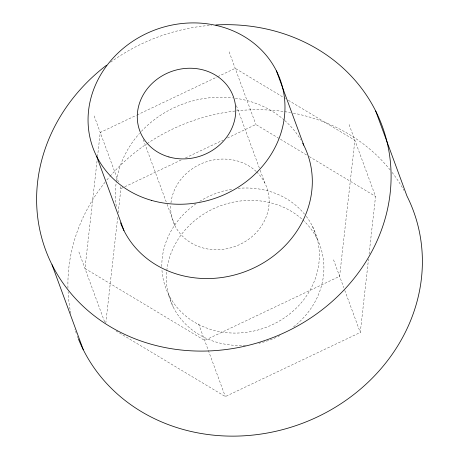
<?xml version="1.0" encoding="UTF-8"?>
<svg xmlns="http://www.w3.org/2000/svg" width="459" height="459" viewBox="0 0 459 459"><rect width="100%" height="100%" fill="white"/><g stroke="black" fill="none" stroke-linecap="round" stroke-linejoin="round"><path stroke-width="0.34" stroke-dasharray="2.29 1.72" d="M97.05 160.948L84.972 268.498L204.657 340.435L339.614 276.329L354.887 140.293L287.988 100.079M97.526 156.68L100.246 132.462L136.409 115.284M105.794 323.216L117.705 217.096M118.187 212.821L120.901 188.603L119.673 185.264M116.064 330.916L225.317 396.576L360.275 332.477L368.508 259.111M369.07 254.125L375.542 196.435L348.811 123.781M137.052 114.98L217.124 76.946M217.767 76.636L235.203 68.357L285.532 98.605M120.901 188.603L124.131 187.071M124.779 186.761L182.246 159.468M185.476 157.93L222.931 140.144M227.446 137.998L255.858 124.498L306.801 155.119M309.257 156.594L375.542 196.435M333.538 259.817L343.797 287.695M344.778 290.369L360.275 332.477M312.51 226.373L317.066 238.76M229.127 51.844L255.858 124.498M236.419 105.679L259.932 169.589M260.178 170.26L264.883 183.043M143.294 139.639L166.812 203.549M167.059 204.221L174.977 225.748M198.586 323.922L208.099 349.792M208.346 350.458L225.317 396.576M168.665 294.701L173.221 307.088M94.17 115.949L118.445 181.919M78.896 251.985L104.646 321.971M78.082 338.094A179.337 160.908 -20.2 0 1 77.301 336.091M76.314 333.395A179.337 160.908 -20.2 0 1 74.932 329.315M70.778 313.394A179.337 160.908 -20.2 0 1 68.087 291.689M67.955 288.126A179.337 160.908 -20.2 0 1 105.082 182.212M106.872 180.008A179.337 160.908 -20.2 0 1 109.638 176.744M110.108 176.199A179.337 160.908 -20.2 0 1 146.616 143.96M147.213 143.552A179.337 160.908 -20.2 0 1 290.553 112.61M293.364 113.132A179.337 160.908 -20.2 0 1 390.299 170.111M392.089 172.383A179.337 160.908 -20.2 0 1 403.977 190.405M302.808 219.895A79.705 71.518 -20.2 0 1 293.129 327.204M279.829 335.649A79.705 71.518 -20.2 0 1 277.913 336.608M276.025 337.497A79.705 71.518 -20.2 0 1 258.905 343.28M245.513 345.26A79.705 71.518 -20.2 0 1 166.72 271.212M166.795 270.512A79.705 71.518 -20.2 0 1 219.781 206.057A79.705 71.518 -20.2 0 1 302.286 219.419M110.619 62.217A179.337 160.908 -20.2 0 1 211.513 25.234M306.256 216.327A79.705 71.518 -20.2 0 1 265.25 327.669A79.705 71.518 -20.2 0 1 161.918 269.37M161.82 266.559A79.705 71.518 -20.2 0 1 196.05 203.733M199.654 201.363A79.705 71.518 -20.2 0 1 233.086 188.993M238.072 188.379A79.705 71.518 -20.2 0 1 304.518 214.123M256.69 171.936A49.813 44.695 -20.2 0 1 236.121 246.058A49.813 44.695 -20.2 0 1 170.782 204.972M170.96 202.889A49.813 44.695 -20.2 0 1 204.45 162.463A49.813 44.695 -20.2 0 1 256.179 171.448M116.282 206.338A99.632 89.396 -20.2 0 1 116.379 181.408M116.488 180.714A99.632 89.396 -20.2 0 1 139.45 133.449M141.366 131.354A99.632 89.396 -20.2 0 1 232.506 97.865M235.324 98.22A99.632 89.396 -20.2 0 1 284.264 120.097M284.792 120.568A99.632 89.396 -20.2 0 1 300.679 139.599"/><path stroke-width="0.69" d="M375.686 111.015L406.972 196.056A179.337 160.908 -20.2 0 1 311.3 419.692A179.337 160.908 -20.2 0 1 78.346 338.759M276.421 70.87L303.76 145.176M96.614 156.278L123.953 230.59M52.028 264.751L83.314 349.792M215.816 24.952A179.337 160.908 -20.2 0 1 382.41 227.325A179.337 160.908 -20.2 0 1 111.216 327.256A179.337 160.908 -20.2 0 1 106.603 65.195M302.785 143.306A99.632 89.396 -20.2 0 1 250.78 269.347A99.632 89.396 -20.2 0 1 120.545 222.804M151.338 200.336A99.632 89.396 -20.2 0 0 283.748 93.028A99.632 89.396 -20.2 0 0 124.458 47.363A99.632 89.396 -20.2 0 0 151.338 200.336M168.929 156.955A49.813 44.695 -20.2 0 0 235.134 103.304A49.813 44.695 -20.2 0 0 155.486 80.468A49.813 44.695 -20.2 0 0 168.929 156.955"/></g></svg>
